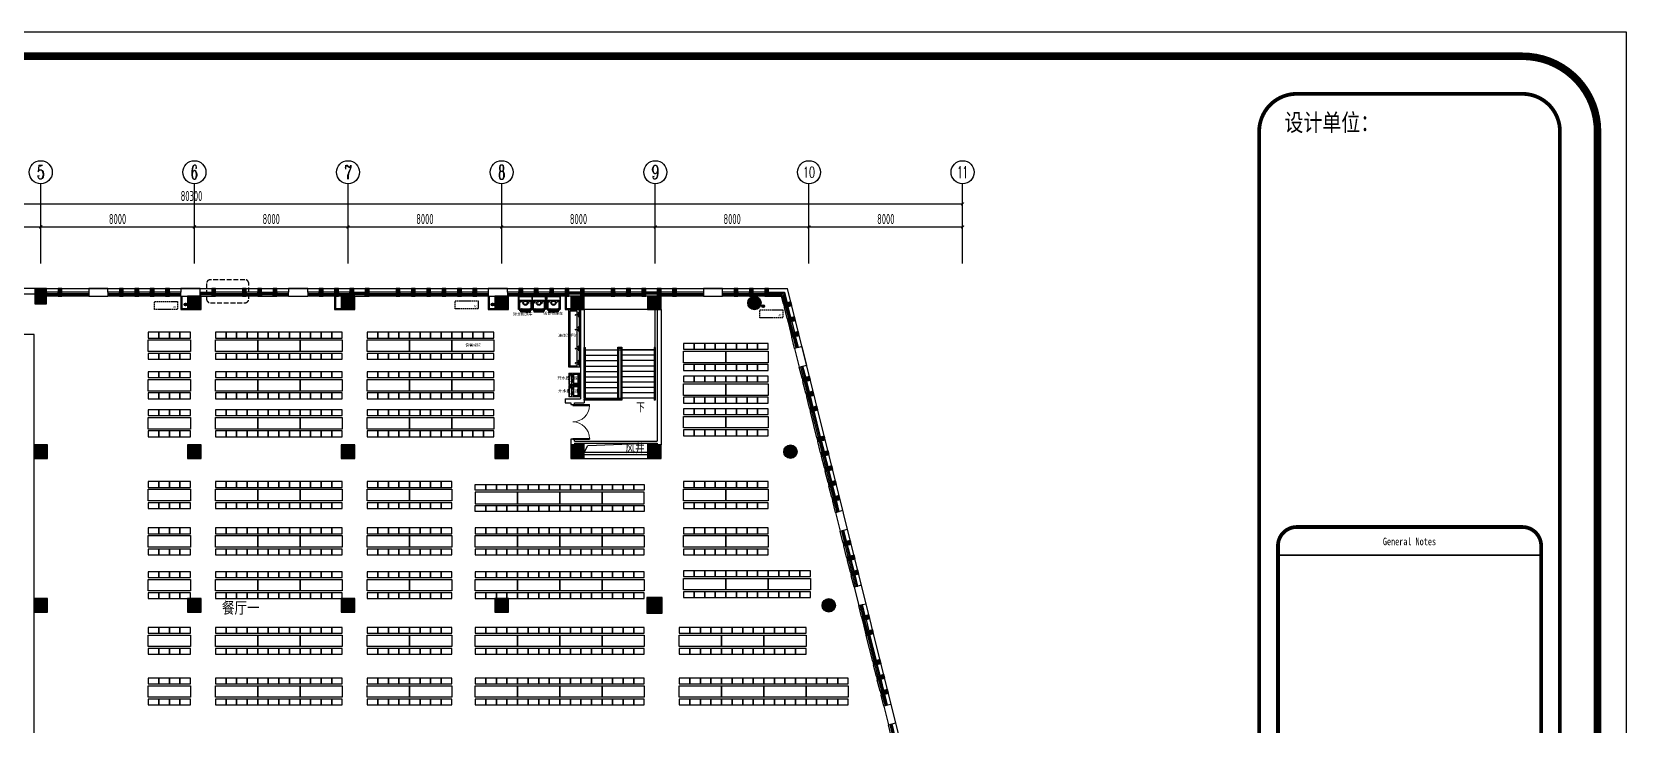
# Model space of a CAD drawing. Extents: x 1159254 to 1730927, y -477824 to -383968.
# Drawn here: x 1647919 to 1730927, y -420061 to -383968 of the extents above; entities that cross this region are included whole.
import ezdxf
from ezdxf.enums import TextEntityAlignment as Align

# ---------------------------------------------------------------- set-up
doc = ezdxf.new("R2010")
doc.units = 0
doc.header["$LTSCALE"] = 1000
doc.linetypes.add('DASH', pattern=[0.35, 0.25, -0.1])
for name, color, linetype in [('0-空调出屋面', 41, 'Continuous'), ('AXIS', 3, 'Continuous'), ('AXIS_TEXT', 7, 'Continuous'), ('COLUMN', 2, 'Continuous'), ('DIM_SYMB', 3, 'Continuous'), ('PUB_HATCH', 8, 'Continuous'), ('PUB_TEXT', 7, 'Continuous'), ('STAIR', 4, 'Continuous'), ('WALL', 6, 'Continuous'), ('WINDOW', 4, 'Continuous'), ('WS_厨房设备', 1, 'Continuous'), ('产品文字', 7, 'Continuous'), ('厨房布置', 4, 'Continuous'), ('外框', 7, 'Continuous'), ('空调', 205, 'Continuous')]:
    doc.layers.add(name, color=color, linetype=linetype)
doc.styles.add('_TCH_AXIS', font='COMPLEX', dxfattribs={"width": 0.8, "bigfont": 'TSSDCHN'})
doc.styles.add('_TCH_DIM', font='TSSDENG', dxfattribs={"width": 0.8, "bigfont": 'TSSDCHN'})
doc.styles.add('_TCH_DIM_T3', font='TSSDENG', dxfattribs={"width": 0.64, "bigfont": 'TSSDCHN'})
doc.styles.add('COMPLEX', font='COMPLEX')
doc.styles.add('HZ-1', font='MingLiU.ttf', dxfattribs={"width": 0.8})
doc.styles.get("Standard").update_dxf_attribs({"font": '', "width": 0.8})
doc.styles.add('WMF-宋体1', font='')
doc.styles.add('宋体平面', font='', dxfattribs={"width": 0.8})
doc.styles.get('Standard').set_extended_font_data('SimSun')
doc.styles.get('WMF-宋体1').set_extended_font_data('SimSun')
doc.styles.get('宋体平面').set_extended_font_data('SimSun')
doc.dimstyles.new('_TCH_ARCH&&150', dxfattribs={"dimtxt": 525, "dimasz": 150, "dimexe": 375, "dimexo": 450, "dimgap": 150, "dimtad": 1, "dimdec": 0, "dimzin": 0, "dimdsep": 46, "dimtxsty": '_TCH_DIM_T3', "dimblk": 'ARCHTICK', "dimcen": 0.09, "dimclrt": 7, "dimazin": 2, "dimtfac": 1, "dimtdec": 0, "dimtix": 1, "dimtmove": 2, "dimatfit": 3, "dimfxl": 0, "dimtolj": 1, "dimtzin": 0, "dimarcsym": 0})

# ---------------------------------------------------------------- blocks, each defined once
blk = doc.blocks.new('A$C03080C26')
at = {"layer": '厨房布置'}
for points in [[(-1650, 1100), (-1650, 1400), (-2200, 1400), (-2200, 1100)], [(-2200, 1000), (0, 1000), (0, 400), (-2200, 400)], [(-1100, 1100), (-1100, 1400), (-1650, 1400), (-1650, 1100)], [(-1650, 1100), (-1650, 1400), (-1650, 1400), (-1650, 1100)], [(-550, 1100), (-550, 1400), (-1100, 1400), (-1100, 1100)], [(0, 1100), (0, 1400), (-550, 1400), (-550, 1100)], [(-1650, 0), (-1650, 300), (-2200, 300), (-2200, 0)], [(-1100, 0), (-1100, 300), (-1650, 300), (-1650, 0)], [(-1650, 0), (-1650, 300), (-1650, 300), (-1650, 0)], [(-550, 0), (-550, 300), (-1100, 300), (-1100, 0)], [(0, 0), (0, 300), (-550, 300), (-550, 0)]]:
    blk.add_lwpolyline(points, close=True, dxfattribs=at)
blk = doc.blocks.new('vhjkghkghkl')
at = {"layer": '空调', "linetype": 'DASH', "ltscale": 0.3}
blk.add_lwpolyline([(134071, 540199), (134071, 539779), (132871, 539779), (132871, 540199), (134071, 540199)], close=True, dxfattribs=at)
at = {"layer": '空调', "linetype": 'DASH', "ltscale": 0.3, "style": 'HZ-1'}
blk.add_text('AC', height=100, dxfattribs=at).set_placement((133846, 539867))
blk = doc.blocks.new('水龙头')
at = {"color": 252}
for p, q in [((-136, -15), (-90, -14)), ((-136, -18), (-90, -19)), ((-52, -2), (-4, -2)), ((-52, -31), (-6, -31)), ((4, -2), (51, -2)), ((12, -31), (51, -31)), ((23, -194), (26, -209)), ((49, -204), (46, -189)), ((136, -15), (90, -14)), ((136, -18), (90, -19))]:
    blk.add_line(p, q, dxfattribs=at)
for points in [[(13, -7), (0, 0), (-14, -8), (-14, -25), (-7, -29)], [(11, -26), (13, -25), (13, -7)]]:
    blk.add_lwpolyline(points, dxfattribs=at)
blk.add_lwpolyline([(26, -194), (-9, -18, -1.00756), (9, -15), (43, -190)], format="xyb", dxfattribs=at)
for centre in [(-78, -16), (77, -16)]:
    blk.add_circle(centre, 10.9, dxfattribs=at)
for centre, radius, start, end in [((-78, -16), 27.5, 36.21161, 175.34491), ((77, -16), 27.5, 4.69308, 143.78839), ((-136, -16), 1, 91.33866, 171.56398), ((-132, -16), 4.53, 171.56398, 188.43602), ((-136, -17), 1, 188.43602, 268.66134), ((-78, -16), 27.5, 184.65509, 323.78839), ((-78, -16), 16, 189.00033, 170.99967), ((-77, -16), 12.9, 168.35622, 191.64378), ((-52, 3), 5, 216.21161, 270), ((-52, -36), 5, 90, 143.78839), ((51, 3), 5, 270, 323.78839), ((51, -36), 5, 36.21161, 90), ((77, -16), 27.5, 216.21161, 355.30692), ((77, -16), 16, 9.06636, 350.93364), ((77, -16), 12.9, 348.35622, 11.64378), ((136, -16), 1, 8.43602, 88.66134), ((136, -17), 1, 271.33866, 351.56398), ((132, -16), 4.53, 351.56398, 8.43602)]:
    blk.add_arc(centre, radius, start, end, dxfattribs=at)
for centre, start_param, end_param in [((34, -192), 5.611234, 10.096729), ((34, -190), 6.955136, 8.752827), ((37, -206), 0, 3.141593)]:
    blk.add_ellipse(centre, major_axis=(-11.3, -2.2), ratio=0.233596, start_param=start_param, end_param=end_param, dxfattribs=at)
blk = doc.blocks.new('*U96')
blk.add_line((0, 40), (3000, 40))
blk.add_lwpolyline([(0, 600), (3000, 600), (3000, 0), (0, 0)], close=True)
at = {"color": 252}
blk.add_lwpolyline([(60, 540), (2940, 540), (2940, 180), (60, 180)], close=True, dxfattribs=at)
at = {"color": 1, "rotation": 180}
for p in [(246, 70), (996, 70), (1996, 70), (2746, 70)]:
    blk.add_blockref('水龙头', p, dxfattribs=at)
blk = doc.blocks.new('Custom_59')
at = {"lineweight": 13}
for p, q in [((0, 601), (0, 0)), ((600, 601), (0, 601)), ((600, 0), (0, 0))]:
    blk.add_line(p, q, dxfattribs=at)
at = {"color": 252, "lineweight": 13}
blk.add_line((600, 36), (0, 36), dxfattribs=at)
for p, q in [((62, 385), (23, 346)), ((23, 101), (23, 346)), ((62, 62), (23, 101)), ((537, 385), (62, 385)), ((537, 62), (62, 62)), ((537, 385), (576, 346)), ((537, 62), (576, 101)), ((576, 346), (576, 101))]:
    blk.add_line(p, q)
at = {"color": 252}
for p, q in [((23, 346), (70, 326)), ((23, 101), (70, 121)), ((62, 385), (81, 338)), ((62, 62), (81, 109)), ((81, 338), (70, 326)), ((70, 121), (70, 326)), ((81, 109), (70, 121)), ((518, 338), (81, 338)), ((518, 109), (81, 109)), ((149, 437), (83, 432)), ((84, 453), (149, 447)), ((119, 385), (119, 400)), ((119, 400), (203, 400)), ((119, 385), (203, 385)), ((149, 450), (149, 481)), ((149, 400), (149, 437)), ((173, 447), (173, 481)), ((173, 400), (173, 437)), ((203, 400), (203, 385)), ((426, 437), (360, 432)), ((361, 453), (426, 447)), ((396, 385), (396, 400)), ((396, 400), (479, 400)), ((396, 385), (479, 385)), ((426, 450), (426, 481)), ((426, 400), (426, 437)), ((450, 447), (450, 481)), ((450, 400), (450, 437)), ((479, 400), (479, 385)), ((537, 385), (518, 338)), ((518, 338), (529, 326)), ((518, 109), (529, 121)), ((537, 62), (518, 109)), ((576, 346), (529, 326)), ((529, 326), (529, 121)), ((576, 101), (529, 121))]:
    blk.add_line(p, q, dxfattribs=at)
at = {"color": 8, "lineweight": 9}
for p, q in [((35, 464), (35, 561)), ((35, 561), (576, 561)), ((149, 464), (35, 464)), ((426, 464), (173, 464)), ((576, 464), (450, 464)), ((576, 561), (576, 464))]:
    blk.add_line(p, q, dxfattribs=at)
at = {"linetype": 'ByBlock', "lineweight": 13, "ltscale": 100}
blk.add_line((600, 0), (600, 601), dxfattribs=at)
at = {"color": 8, "lineweight": 9}
blk.add_circle((91, 514), 24.2, dxfattribs=at)
at = {"color": 252, "extrusion": (0, 0, -1)}
for centre, major_axis, ratio, start_param, end_param in [((84, 443), (-7.58, -7.58), 1, -0.76365, 2.377942), ((161, 442), (13.3, -13.3), 1, 2.679403, 3.219406), ((161, 442), (13.3, -13.3), 1, 1.492983, 2.058838), ((161, 442), (-9.32, -9.32), 1, 3.926991, 10.210176), ((161, 481), (-9.25, -9.25), 0.881702, 0.848183, 3.989776), ((161, 442), (13.3, -13.3), 1, 4.634575, 6.360999), ((361, 443), (-7.58, -7.58), 1, -0.76365, 2.377942), ((438, 442), (13.3, -13.3), 1, 2.679403, 3.219406), ((438, 442), (13.3, -13.3), 1, 1.492983, 2.058838), ((438, 442), (-9.32, -9.32), 1, 3.926991, 10.210176), ((438, 481), (-9.25, -9.25), 0.881702, 0.848183, 3.989776), ((438, 442), (13.3, -13.3), 1, 4.634575, 6.360999)]:
    blk.add_ellipse(centre, major_axis=major_axis, ratio=ratio, start_param=start_param, end_param=end_param, dxfattribs=at)
blk = doc.blocks.new('Custom_79')
at = {"color": 252}
for p, q in [((0, 700), (20, 680)), ((20, 20), (0, 0)), ((90, 806), (602, 806)), ((101, 806), (101, 771)), ((590, 806), (590, 771)), ((680, 680), (700, 700)), ((680, 20), (700, 0))]:
    blk.add_line(p, q, dxfattribs=at)
blk.add_lwpolyline([(0, 700), (700, 700), (700, 0), (0, 0)], close=True)
for points in [[(20, 680), (680, 680), (680, 20), (20, 20)], [(70, 771), (630, 771), (630, 213), (70, 213)], [(90, 771), (602, 771), (602, 822), (90, 822)], [(96, 661), (157, 721), (176, 702), (116, 642)], [(96, 262), (157, 322), (176, 303), (116, 242)], [(520, 661), (580, 721), (599, 702), (539, 642)], [(520, 262), (580, 322), (599, 303), (539, 242)]]:
    blk.add_lwpolyline(points, close=True, dxfattribs=at)
blk.add_circle((350, 350), 132)
blk.add_circle((350, 350), 92.5, dxfattribs=at)
blk = doc.blocks.new('_ArchTick')
at = {"color": 0, "linetype": 'ByBlock', "const_width": 0.4}
blk.add_lwpolyline([(-0.5, -0.5), (0.5, 0.5)], dxfattribs=at)
blk = doc.blocks.new('*D152')
at = {"layer": 'AXIS', "color": 0, "lineweight": -2, "transparency": 16777216}
for p, q in [((1640380, -395578), (1640380, -393748)), ((1640380, -394123), (1648380, -394123)), ((1648380, -395578), (1648380, -393748))]:
    blk.add_line(p, q, dxfattribs=at)
at = {"layer": 'Defpoints', "color": 0, "transparency": 16777216}
for p in [(1648380, -394123), (1640380, -396028), (1648380, -396028)]:
    blk.add_point(p, dxfattribs=at)
at = {"layer": 'AXIS', "color": 0, "lineweight": -2, "transparency": 16777216, "xscale": 150, "yscale": 150, "zscale": 150, "rotation": 180}
blk.add_blockref('_ArchTick', (1640380, -394123), dxfattribs=at)
at = {"layer": 'AXIS', "color": 0, "lineweight": -2, "transparency": 16777216, "xscale": 150, "yscale": 150, "zscale": 150}
blk.add_blockref('_ArchTick', (1648380, -394123), dxfattribs=at)
at = {"layer": 'AXIS', "color": 7, "transparency": 16777216, "insert": (1644380, -393711), "char_height": 525, "attachment_point": 5, "style": '_TCH_DIM_T3'}
blk.add_mtext('\\A1;8000', dxfattribs=at)
blk = doc.blocks.new('*D153')
at = {"layer": 'AXIS', "color": 0, "lineweight": -2, "transparency": 16777216}
for p, q in [((1648380, -395578), (1648380, -393748)), ((1648380, -394123), (1656380, -394123)), ((1656380, -395578), (1656380, -393748))]:
    blk.add_line(p, q, dxfattribs=at)
at = {"layer": 'Defpoints', "color": 0, "transparency": 16777216}
for p in [(1656380, -394123), (1648380, -396028), (1656380, -396028)]:
    blk.add_point(p, dxfattribs=at)
at = {"layer": 'AXIS', "color": 0, "lineweight": -2, "transparency": 16777216, "xscale": 150, "yscale": 150, "zscale": 150, "rotation": 180}
blk.add_blockref('_ArchTick', (1648380, -394123), dxfattribs=at)
at = {"layer": 'AXIS', "color": 0, "lineweight": -2, "transparency": 16777216, "xscale": 150, "yscale": 150, "zscale": 150}
blk.add_blockref('_ArchTick', (1656380, -394123), dxfattribs=at)
at = {"layer": 'AXIS', "color": 7, "transparency": 16777216, "insert": (1652380, -393711), "char_height": 525, "attachment_point": 5, "style": '_TCH_DIM_T3'}
blk.add_mtext('\\A1;8000', dxfattribs=at)
blk = doc.blocks.new('*D154')
at = {"layer": 'AXIS', "color": 0, "lineweight": -2, "transparency": 16777216}
for p, q in [((1656380, -395578), (1656380, -393748)), ((1656380, -394123), (1664380, -394123)), ((1664380, -395578), (1664380, -393748))]:
    blk.add_line(p, q, dxfattribs=at)
at = {"layer": 'Defpoints', "color": 0, "transparency": 16777216}
for p in [(1664380, -394123), (1656380, -396028), (1664380, -396028)]:
    blk.add_point(p, dxfattribs=at)
at = {"layer": 'AXIS', "color": 0, "lineweight": -2, "transparency": 16777216, "xscale": 150, "yscale": 150, "zscale": 150, "rotation": 180}
blk.add_blockref('_ArchTick', (1656380, -394123), dxfattribs=at)
at = {"layer": 'AXIS', "color": 0, "lineweight": -2, "transparency": 16777216, "xscale": 150, "yscale": 150, "zscale": 150}
blk.add_blockref('_ArchTick', (1664380, -394123), dxfattribs=at)
at = {"layer": 'AXIS', "color": 7, "transparency": 16777216, "insert": (1660380, -393711), "char_height": 525, "attachment_point": 5, "style": '_TCH_DIM_T3'}
blk.add_mtext('\\A1;8000', dxfattribs=at)
blk = doc.blocks.new('*D155')
at = {"layer": 'AXIS', "color": 0, "lineweight": -2, "transparency": 16777216}
for p, q in [((1664380, -395578), (1664380, -393748)), ((1664380, -394123), (1672380, -394123)), ((1672380, -395578), (1672380, -393748))]:
    blk.add_line(p, q, dxfattribs=at)
at = {"layer": 'Defpoints', "color": 0, "transparency": 16777216}
for p in [(1672380, -394123), (1664380, -396028), (1672380, -396028)]:
    blk.add_point(p, dxfattribs=at)
at = {"layer": 'AXIS', "color": 0, "lineweight": -2, "transparency": 16777216, "xscale": 150, "yscale": 150, "zscale": 150, "rotation": 180}
blk.add_blockref('_ArchTick', (1664380, -394123), dxfattribs=at)
at = {"layer": 'AXIS', "color": 0, "lineweight": -2, "transparency": 16777216, "xscale": 150, "yscale": 150, "zscale": 150}
blk.add_blockref('_ArchTick', (1672380, -394123), dxfattribs=at)
at = {"layer": 'AXIS', "color": 7, "transparency": 16777216, "insert": (1668380, -393711), "char_height": 525, "attachment_point": 5, "style": '_TCH_DIM_T3'}
blk.add_mtext('\\A1;8000', dxfattribs=at)
blk = doc.blocks.new('*D156')
at = {"layer": 'AXIS', "color": 0, "lineweight": -2, "transparency": 16777216}
for p, q in [((1672380, -395578), (1672380, -393748)), ((1672380, -394123), (1680380, -394123)), ((1680380, -395578), (1680380, -393748))]:
    blk.add_line(p, q, dxfattribs=at)
at = {"layer": 'Defpoints', "color": 0, "transparency": 16777216}
for p in [(1680380, -394123), (1672380, -396028), (1680380, -396028)]:
    blk.add_point(p, dxfattribs=at)
at = {"layer": 'AXIS', "color": 0, "lineweight": -2, "transparency": 16777216, "xscale": 150, "yscale": 150, "zscale": 150, "rotation": 180}
blk.add_blockref('_ArchTick', (1672380, -394123), dxfattribs=at)
at = {"layer": 'AXIS', "color": 0, "lineweight": -2, "transparency": 16777216, "xscale": 150, "yscale": 150, "zscale": 150}
blk.add_blockref('_ArchTick', (1680380, -394123), dxfattribs=at)
at = {"layer": 'AXIS', "color": 7, "transparency": 16777216, "insert": (1676380, -393711), "char_height": 525, "attachment_point": 5, "style": '_TCH_DIM_T3'}
blk.add_mtext('\\A1;8000', dxfattribs=at)
blk = doc.blocks.new('*D157')
at = {"layer": 'AXIS', "color": 0, "lineweight": -2, "transparency": 16777216}
for p, q in [((1680380, -395578), (1680380, -393748)), ((1680380, -394123), (1688380, -394123)), ((1688380, -395578), (1688380, -393748))]:
    blk.add_line(p, q, dxfattribs=at)
at = {"layer": 'Defpoints', "color": 0, "transparency": 16777216}
for p in [(1688380, -394123), (1680380, -396028), (1688380, -396028)]:
    blk.add_point(p, dxfattribs=at)
at = {"layer": 'AXIS', "color": 0, "lineweight": -2, "transparency": 16777216, "xscale": 150, "yscale": 150, "zscale": 150, "rotation": 180}
blk.add_blockref('_ArchTick', (1680380, -394123), dxfattribs=at)
at = {"layer": 'AXIS', "color": 0, "lineweight": -2, "transparency": 16777216, "xscale": 150, "yscale": 150, "zscale": 150}
blk.add_blockref('_ArchTick', (1688380, -394123), dxfattribs=at)
at = {"layer": 'AXIS', "color": 7, "transparency": 16777216, "insert": (1684380, -393711), "char_height": 525, "attachment_point": 5, "style": '_TCH_DIM_T3'}
blk.add_mtext('\\A1;8000', dxfattribs=at)
blk = doc.blocks.new('*D158')
at = {"layer": 'AXIS', "color": 0, "lineweight": -2, "transparency": 16777216}
for p, q in [((1688380, -395578), (1688380, -393748)), ((1688380, -394123), (1696380, -394123)), ((1696380, -395578), (1696380, -393748))]:
    blk.add_line(p, q, dxfattribs=at)
at = {"layer": 'Defpoints', "color": 0, "transparency": 16777216}
for p in [(1696380, -394123), (1688380, -396028), (1696380, -396028)]:
    blk.add_point(p, dxfattribs=at)
at = {"layer": 'AXIS', "color": 0, "lineweight": -2, "transparency": 16777216, "xscale": 150, "yscale": 150, "zscale": 150, "rotation": 180}
blk.add_blockref('_ArchTick', (1688380, -394123), dxfattribs=at)
at = {"layer": 'AXIS', "color": 0, "lineweight": -2, "transparency": 16777216, "xscale": 150, "yscale": 150, "zscale": 150}
blk.add_blockref('_ArchTick', (1696380, -394123), dxfattribs=at)
at = {"layer": 'AXIS', "color": 7, "transparency": 16777216, "insert": (1692380, -393711), "char_height": 525, "attachment_point": 5, "style": '_TCH_DIM_T3'}
blk.add_mtext('\\A1;8000', dxfattribs=at)
blk = doc.blocks.new('*D159')
at = {"layer": 'AXIS', "color": 0, "lineweight": -2, "transparency": 16777216}
for p, q in [((1616080, -395578), (1616080, -392548)), ((1696380, -395578), (1696380, -392548)), ((1616080, -392923), (1696380, -392923))]:
    blk.add_line(p, q, dxfattribs=at)
at = {"layer": 'Defpoints', "color": 0, "transparency": 16777216}
for p in [(1696380, -392923), (1616080, -396028), (1696380, -396028)]:
    blk.add_point(p, dxfattribs=at)
at = {"layer": 'AXIS', "color": 0, "lineweight": -2, "transparency": 16777216, "xscale": 150, "yscale": 150, "zscale": 150, "rotation": 180}
blk.add_blockref('_ArchTick', (1616080, -392923), dxfattribs=at)
at = {"layer": 'AXIS', "color": 0, "lineweight": -2, "transparency": 16777216, "xscale": 150, "yscale": 150, "zscale": 150}
blk.add_blockref('_ArchTick', (1696380, -392923), dxfattribs=at)
at = {"layer": 'AXIS', "color": 7, "transparency": 16777216, "insert": (1656230, -392511), "char_height": 525, "attachment_point": 5, "style": '_TCH_DIM_T3'}
blk.add_mtext('\\A1;80300', dxfattribs=at)
blk = doc.blocks.new('_FZH')
blk.add_lwpolyline([(-0.5, -0.5), (0.5, -0.5), (0.5, 0.5), (-0.5, 0.5)], close=True)
at = {"layer": 'PUB_HATCH'}
blk.add_solid([(-0.5, -0.5), (0.5, -0.5), (-0.5, 0.5), (0.5, 0.5)], dxfattribs=at)
blk = doc.blocks.new('$WINLIB2D$00000001')
at = {"color": 0}
for points in [[(-0.5, 0.5), (-0.5, -0.5)], [(-0.5, 0.5), (0.5, 0.5)], [(0.5, 0.167), (-0.5, 0.167)], [(0.5, -0.5), (0.5, 0.5)], [(0.5, -0.167), (-0.5, -0.167)], [(-0.5, -0.5), (0.5, -0.5)]]:
    blk.add_lwpolyline(points, dxfattribs=at)
blk = doc.blocks.new('_AXISO')
blk.add_circle((0, 0), 0.5)
at = {"layer": 'AXIS_TEXT', "style": 'COMPLEX', "width": 1.041667}
blk.add_attdef('A', text='', height=0.56, dxfattribs=at).set_placement((-0.25, -0.28), (0.25, -0.28), align=Align.FIT)
blk = doc.blocks.new('_YZH')
blk.add_circle((0, 0), 0.5)
at = {"layer": 'PUB_HATCH', "const_width": 0.5}
blk.add_lwpolyline([(-0.25, 0, 1), (0.25, 0, 1)], format="xyb", close=True, dxfattribs=at)
blk = doc.blocks.new('$DorLib2D$00000002')
for p, q in [((-0.5, 0), (-0.5, 0.4875)), ((-0.475, 0.4875), (-0.5, 0.4875)), ((-0.475, 0), (-0.475, 0.4875)), ((0.475, 0), (0.475, 0.4875)), ((0.475, 0.4875), (0.5, 0.4875)), ((0.5, 0), (0.5, 0.4875)), ((-0.5, 0), (-0.475, 0)), ((0.5, 0), (0.475, 0))]:
    blk.add_line(p, q)
at = {"lineweight": 13}
for centre, start, end in [((-0.4875, 0), 0, 88.53072), ((0.4875, 0), 91.46928, 180)]:
    blk.add_arc(centre, 0.4875, start, end, dxfattribs=at)

msp = doc.modelspace()

# ---------------------------------------------------------------- hatches: boundary and pattern name
at = {"layer": '0-空调出屋面'}
h = msp.add_hatch(dxfattribs=at)
h.set_pattern_fill('ANSI31', color=256, scale=10, style=0)
h.set_pattern_definition([(315, (1655858.307, -398095.01), (-11.2253, -11.2253), [])])
h.paths.add_polyline_path([(1655858.3, -398160, -1), (1655988.3, -398160, -1)])
h = msp.add_hatch(dxfattribs=at)
h.set_pattern_fill('ANSI31', color=256, scale=10, style=0)
h.set_pattern_definition([(315, (1671843.804, -398095.01), (-11.2253, -11.2253), [])])
h.paths.add_polyline_path([(1671843.8, -398160, -1), (1671973.8, -398160, -1)])
h = msp.add_hatch(dxfattribs=at)
h.set_pattern_fill('ANSI31', color=256, scale=10, style=0)
h.set_pattern_definition([(315, (1685932.95, -398185.617), (-11.2253, -11.2253), [])])
h.paths.add_polyline_path([(1685932.9, -398250.6, -1), (1686062.9, -398250.6, -1)])

# ---------------------------------------------------------------- linework, layer by layer
at = {"color": 6, "linetype": 'DASH'}
msp.add_lwpolyline([(1657213.1, -398071.8), (1659013.1, -398071.8, 0.4142136), (1659213.1, -397871.8), (1659213.1, -397071.8, 0.4142136), (1659013.1, -396871.8), (1657213.1, -396871.8, 0.4142136), (1657013.1, -397071.8), (1657013.1, -397871.8, 0.4142136)], format="xyb", close=True, dxfattribs=at)
msp.add_lwpolyline([(1679979.8, -405874.8), (1676679.8, -405874.8), (1676679.8, -405374.8), (1679979.8, -405374.8)], close=True)
msp.add_lwpolyline([(1676679.8, -405874.8), (1676874.4, -405508.5), (1679979.8, -405374.8)])
at = {"layer": '0-空调出屋面'}
for centre, radius in [((1655923.3, -398160), 75), ((1655923.3, -398160), 65), ((1671908.8, -398160), 75), ((1671908.8, -398160), 65), ((1685997.9, -398250.6), 75), ((1685997.9, -398250.6), 65)]:
    msp.add_circle(centre, radius, dxfattribs=at)
at = {"layer": 'AXIS'}
for p, q in [((1648379.8, -396027.9), (1648379.8, -391873.1)), ((1656379.8, -396027.9), (1656379.8, -391873.1)), ((1664379.8, -396027.9), (1664379.8, -391873.1)), ((1672379.8, -396027.9), (1672379.8, -391873.1)), ((1680379.8, -396027.9), (1680379.8, -391873.1)), ((1688379.8, -396027.9), (1688379.8, -391873.1)), ((1696379.8, -396027.9), (1696379.8, -391873.1))]:
    msp.add_line(p, q, dxfattribs=at)
at = {"layer": 'COLUMN'}
for p, q in [((1651879.8, -397324.8), (1650879.8, -397324.8)), ((1650879.8, -397324.8), (1650879.8, -397524.8)), ((1651879.8, -397524.8), (1651879.8, -397324.8)), ((1656679.8, -397324.8), (1655679.8, -397324.8)), ((1655679.8, -397324.8), (1655679.8, -397524.8)), ((1656679.8, -397524.8), (1656679.8, -397324.8)), ((1662279.8, -397324.8), (1661279.8, -397324.8)), ((1661279.8, -397324.8), (1661279.8, -397524.8)), ((1662279.8, -397524.8), (1662279.8, -397324.8)), ((1672679.8, -397324.8), (1671679.8, -397324.8)), ((1671679.8, -397324.8), (1671679.8, -397524.8)), ((1672679.8, -397524.8), (1672679.8, -397324.8)), ((1683879.8, -397324.8), (1682879.8, -397324.8)), ((1682879.8, -397324.8), (1682879.8, -397524.8)), ((1683879.8, -397724.8), (1683879.8, -397324.8)), ((1650879.8, -397724.8), (1651879.8, -397724.8)), ((1655679.8, -397724.8), (1656679.8, -397724.8)), ((1661279.8, -397724.8), (1662279.8, -397724.8)), ((1671679.8, -397724.8), (1672679.8, -397724.8)), ((1682879.8, -397724.8), (1683879.8, -397724.8)), ((1687632.2, -400447.6), (1687874.2, -401417.9)), ((1688020.4, -400350.9), (1687826.3, -400399.2)), ((1688262.3, -401321.2), (1688020.4, -400350.9)), ((1687874.2, -401417.9), (1688262.3, -401321.2)), ((1689761.2, -408986.2), (1690003.1, -409956.5)), ((1690149.3, -408889.5), (1689955.2, -408937.8)), ((1690391.2, -409859.8), (1690149.3, -408889.5)), ((1690197.1, -409908.1), (1690391.2, -409859.8)), ((1690730.3, -412873.2), (1690970.8, -413837.7)), ((1691118.4, -412776.4), (1690924.3, -412824.8)), ((1691358.9, -413740.9), (1691118.4, -412776.4)), ((1691164.8, -413789.3), (1691358.9, -413740.9)), ((1692277.1, -419077.3), (1692519.1, -420047.6)), ((1692665.3, -418980.5), (1692471.2, -419028.9)), ((1692907.2, -419950.8), (1692665.3, -418980.5)), ((1692713.1, -419999.2), (1692907.2, -419950.8))]:
    msp.add_line(p, q, dxfattribs=at)
for points in [[(1655679.8, -397724.8), (1655679.8, -398424.8), (1656029.8, -398424.8)], [(1655729.8, -397724.8), (1655729.8, -398374.8), (1656029.8, -398374.8)], [(1663679.8, -397724.8), (1663679.8, -398424.8), (1664029.8, -398424.8)], [(1663729.8, -397724.8), (1663729.8, -398374.8), (1664029.8, -398374.8)], [(1671679.8, -397724.8), (1671679.8, -398424.8), (1672029.8, -398424.8)], [(1671729.8, -397724.8), (1671729.8, -398374.8), (1672029.8, -398374.8)], [(1675679.8, -397724.8), (1675679.8, -398424.8), (1675979.8, -398424.8)], [(1675729.8, -397724.8), (1675729.8, -398374.8), (1675979.8, -398374.8)]]:
    msp.add_lwpolyline(points, dxfattribs=at)
at = {"layer": 'DIM_SYMB'}
msp.add_lwpolyline([(1679479.8, -403184.8, 0, 0, 0), (1679479.8, -399474.8, 0, 0, 0), (1677579.8, -399474.8, 0, 0, 0), (1677579.8, -402514.8, 104, 0, 0), (1677579.8, -402904.8, 0, 0, 0)], format="xyseb", dxfattribs=at)
at = {"layer": 'STAIR'}
for p, q in [((1648679.8, -397324.8), (1687265.9, -397324.8)), ((1693100.7, -420727.1), (1687265.9, -397324.8)), ((1680379.8, -398424.8), (1676679.8, -398424.8)), ((1676679.8, -398424.8), (1676679.8, -400404.8)), ((1680379.8, -400404.8), (1680379.8, -398424.8)), ((1676679.8, -403044.8), (1676679.8, -400404.8)), ((1676679.8, -400404.8), (1676739.8, -400404.8)), ((1676679.8, -400404.8), (1676679.8, -400524.8)), ((1676679.8, -403044.8), (1676679.8, -400524.8)), ((1676739.8, -403044.8), (1676739.8, -400404.8)), ((1676739.8, -400524.8), (1678419.8, -400524.8)), ((1676739.8, -400524.8), (1678419.8, -400524.8)), ((1676739.8, -400804.8), (1678419.8, -400804.8)), ((1678419.8, -403044.8), (1678419.8, -400374.8)), ((1678419.8, -400374.8), (1678639.8, -400374.8)), ((1678479.8, -403044.8), (1678479.8, -400434.8)), ((1678479.8, -400434.8), (1678579.8, -400434.8)), ((1678479.8, -403044.8), (1678479.8, -400524.8)), ((1678479.8, -400524.8), (1678579.8, -400524.8)), ((1678579.8, -400434.8), (1678579.8, -403084.8)), ((1678579.8, -400524.8), (1678579.8, -403044.8)), ((1678639.8, -400374.8), (1678639.8, -403144.8)), ((1680319.8, -400524.8), (1678639.8, -400524.8)), ((1678639.8, -400524.8), (1680319.8, -400524.8)), ((1680319.8, -400804.8), (1678639.8, -400804.8)), ((1680319.8, -400404.8), (1680319.8, -403144.8)), ((1680379.8, -400404.8), (1680319.8, -400404.8)), ((1680379.8, -400404.8), (1680379.8, -403144.8)), ((1680379.8, -400524.8), (1680379.8, -400404.8)), ((1680379.8, -400524.8), (1680379.8, -403044.8)), ((1676739.8, -401084.8), (1678419.8, -401084.8)), ((1676739.8, -401364.8), (1678419.8, -401364.8)), ((1676739.8, -401644.8), (1678419.8, -401644.8)), ((1680319.8, -401084.8), (1678639.8, -401084.8)), ((1680319.8, -401364.8), (1678639.8, -401364.8)), ((1680319.8, -401644.8), (1678639.8, -401644.8)), ((1676739.8, -401924.8), (1678419.8, -401924.8)), ((1676739.8, -402204.8), (1678419.8, -402204.8)), ((1676739.8, -402484.8), (1678419.8, -402484.8)), ((1680319.8, -401924.8), (1678639.8, -401924.8)), ((1680319.8, -402204.8), (1678639.8, -402204.8)), ((1680319.8, -402484.8), (1678639.8, -402484.8)), ((1676679.8, -403044.8), (1676739.8, -403044.8)), ((1676679.8, -403044.8), (1676739.8, -403044.8)), ((1678579.8, -403084.8), (1676679.8, -403084.8)), ((1676679.8, -403144.8), (1676679.8, -403084.8)), ((1678639.8, -403144.8), (1676679.8, -403144.8)), ((1676739.8, -402764.8), (1678419.8, -402764.8)), ((1676739.8, -403044.8), (1678419.8, -403044.8)), ((1678419.8, -403044.8), (1678479.8, -403044.8)), ((1678419.8, -403044.8), (1678479.8, -403044.8)), ((1678479.8, -403044.8), (1678579.8, -403044.8)), ((1680319.8, -402764.8), (1678639.8, -402764.8)), ((1680319.8, -403044.8), (1678639.8, -403044.8)), ((1680379.8, -403144.8), (1680319.8, -403144.8))]:
    msp.add_line(p, q, dxfattribs=at)
at = {"layer": 'WALL'}
for p, q in [((1648079.8, -397324.8), (1644729.8, -397324.8)), ((1687245.7, -398070.5), (1687109.6, -397524.8)), ((1648079.8, -397624.8), (1644729.8, -397624.8)), ((1676479.8, -397624.8), (1675879.8, -397624.8)), ((1676479.8, -397724.8), (1675879.8, -397724.8)), ((1676479.8, -398424.8), (1676479.8, -403074.8)), ((1676679.8, -398424.8), (1676679.8, -403274.8)), ((1680479.8, -397624.8), (1679879.8, -397624.8)), ((1680479.8, -397724.8), (1679879.8, -397724.8)), ((1680479.8, -398424.8), (1680479.8, -405274.8)), ((1680679.8, -398424.8), (1680679.8, -405324.8)), ((1687051.6, -398118.9), (1686953.4, -397724.8)), ((1675679.8, -403074.8), (1676079.8, -403074.8)), ((1675679.8, -403074.8), (1675679.8, -403274.8)), ((1675679.8, -403274.8), (1675979.8, -403274.8)), ((1675979.8, -403274.8), (1675979.8, -403374.8)), ((1675979.8, -403374.8), (1676179.8, -403374.8)), ((1676079.8, -403074.8), (1676479.8, -403074.8)), ((1676179.8, -403374.8), (1676179.8, -403274.8)), ((1676179.8, -403274.8), (1676679.8, -403274.8)), ((1676179.8, -405174.8), (1675979.8, -405174.8)), ((1675979.8, -405174.8), (1675979.8, -405324.8)), ((1675979.8, -405324.8), (1675979.8, -405474.8)), ((1676179.8, -405274.8), (1676179.8, -405174.8)), ((1676179.8, -405274.8), (1680479.8, -405274.8)), ((1676179.8, -405374.8), (1676179.8, -405474.8)), ((1676179.8, -405374.8), (1680479.8, -405374.8)), ((1680479.8, -405374.8), (1680479.8, -405474.8)), ((1680679.8, -405324.8), (1680679.8, -405474.8)), ((1676679.8, -405974.8), (1679979.8, -405974.8)), ((1676679.8, -406174.8), (1679979.8, -406174.8)), ((1690922.9, -412819), (1690728.8, -412867.4)), ((1690728.8, -412867.4), (1690730.3, -412873.2)), ((1690924.3, -412824.8), (1690922.9, -412819))]:
    msp.add_line(p, q, dxfattribs=at)
at = {"layer": 'WALL', "color": 3}
for p, q in [((1648029.8, -399724.8), (1645784.7, -399724.8)), ((1648029.8, -426024.2), (1648029.8, -399724.8))]:
    msp.add_line(p, q, dxfattribs=at)
at = {"layer": 'WINDOW'}
for p, q in [((1686279.8, -397724.8), (1686279.8, -397524.8)), ((1687051.6, -398118.9), (1687245.7, -398070.5))]:
    msp.add_line(p, q, dxfattribs=at)
for points in [[(1686279.8, -397524.8), (1687109.6, -397524.8), (1687245.7, -398070.5)], [(1686279.8, -397591.4), (1687057.5, -397591.4), (1687181, -398086.7)], [(1686279.8, -397658.1), (1687005.4, -397658.1), (1687116.3, -398102.8)], [(1686279.8, -397724.8), (1686953.4, -397724.8), (1687051.6, -398118.9)]]:
    msp.add_lwpolyline(points, dxfattribs=at)
at = {"layer": '外框', "lineweight": -2}
for p, q in [((1596989.2, -383967.5), (1730926.6, -383967.5)), ((1730926.6, -383967.5), (1730926.6, -477824.5))]:
    msp.add_line(p, q, dxfattribs=at)
for points, const_width in [([(1602192.9, -476589.1), (1725523.9, -476589.1, 0.4142136), (1729439.2, -472673.8), (1729439.2, -389151, 0.4142136), (1725523.9, -385235.8), (1602192.9, -385235.8, 0.4142136), (1598277.6, -389151), (1598277.6, -472673.8, 0.4142136)], 391.5), ([(1713778.1, -474631.5), (1725523.9, -474631.5, 0.4142136), (1727481.5, -472673.8), (1727481.5, -389151, 0.4142136), (1725523.9, -387193.4), (1713778.1, -387193.4, 0.4142136), (1711820.4, -389151), (1711820.4, -472673.8, 0.4142136)], 195.8), ([(1713778.1, -427499.3), (1725523.9, -427499.3, 0.4142136), (1726502.7, -426520.4), (1726502.7, -410725.5, 0.4142136), (1725523.9, -409746.7), (1713778.1, -409746.7, 0.4142136), (1712799.3, -410725.5), (1712799.3, -426520.4, 0.4142136)], 195.8)]:
    msp.add_lwpolyline(points, format="xyb", close=True, dxfattribs=dict(at, const_width=const_width))
at = {"layer": '外框', "lineweight": -2, "const_width": 97.9}
msp.add_lwpolyline([(1712799.3, -411214.9), (1726502.7, -411214.9)], dxfattribs=at)

# ---------------------------------------------------------------- block references
at = {"layer": 'AXIS'}
ref = msp.add_blockref('_AXISO', (1648379.8, -391273.1), dxfattribs=dict(at, xscale=1200, yscale=1200, zscale=1200))
ref.add_attrib('A', '5', dxfattribs={"layer": 'AXIS_TEXT', "height": 741.2, "style": '_TCH_AXIS'}).set_placement((1648182.1, -391643.7), (1648577.4, -391643.7), align=Align.FIT)
ref = msp.add_blockref('_AXISO', (1656379.8, -391273.1), dxfattribs=dict(at, xscale=1200, yscale=1200, zscale=1200))
ref.add_attrib('A', '6', dxfattribs={"layer": 'AXIS_TEXT', "height": 741.2, "style": '_TCH_AXIS'}).set_placement((1656182.1, -391643.7), (1656577.4, -391643.7), align=Align.FIT)
ref = msp.add_blockref('_AXISO', (1664379.8, -391273.1), dxfattribs=dict(at, xscale=1200, yscale=1200, zscale=1200))
ref.add_attrib('A', '7', dxfattribs={"layer": 'AXIS_TEXT', "height": 741.2, "style": '_TCH_AXIS'}).set_placement((1664182.1, -391643.7), (1664577.4, -391643.7), align=Align.FIT)
ref = msp.add_blockref('_AXISO', (1672379.8, -391273.1), dxfattribs=dict(at, xscale=1200, yscale=1200, zscale=1200))
ref.add_attrib('A', '8', dxfattribs={"layer": 'AXIS_TEXT', "height": 741.2, "style": '_TCH_AXIS'}).set_placement((1672182.1, -391643.7), (1672577.4, -391643.7), align=Align.FIT)
ref = msp.add_blockref('_AXISO', (1680379.8, -391273.1), dxfattribs=dict(at, xscale=1200, yscale=1200, zscale=1200))
ref.add_attrib('A', '9', dxfattribs={"layer": 'AXIS_TEXT', "height": 741.2, "style": '_TCH_AXIS'}).set_placement((1680182.1, -391643.7), (1680577.4, -391643.7), align=Align.FIT)
ref = msp.add_blockref('_AXISO', (1688379.8, -391273.1), dxfattribs=dict(at, xscale=1200, yscale=1200, zscale=1200))
ref.add_attrib('A', '10', dxfattribs={"layer": 'AXIS_TEXT', "height": 563.71, "style": '_TCH_AXIS'}).set_placement((1688068.4, -391555), (1688691.2, -391555), align=Align.FIT)
ref = msp.add_blockref('_AXISO', (1696379.8, -391273.1), dxfattribs=dict(at, xscale=1200, yscale=1200, zscale=1200))
ref.add_attrib('A', '11', dxfattribs={"layer": 'AXIS_TEXT', "height": 619.94, "style": '_TCH_AXIS'}).set_placement((1696096.4, -391583.1), (1696663.2, -391583.1), align=Align.FIT)
at = {"layer": 'COLUMN'}
for name, p, xscale, yscale, zscale in [('_FZH', (1648379.8, -397724.8), 599.9999999995343, 800.076171215158, 800.076171215158), ('_FZH', (1649379.8, -397524.8), 200, 400, 400), ('_FZH', (1652579.8, -397524.8), 200, 400, 400), ('_FZH', (1653379.8, -397524.8), 200, 400, 400), ('_FZH', (1654179.8, -397524.8), 200, 400, 400), ('_FZH', (1654979.8, -397524.8), 200, 400, 400), ('_FZH', (1657379.8, -397524.8), 200, 400, 400), ('_FZH', (1658979.8, -397524.8), 200, 400, 400), ('_FZH', (1659779.8, -397524.8), 200, 400, 400), ('_FZH', (1660579.8, -397524.8), 200, 400, 400), ('_FZH', (1662979.8, -397524.8), 200, 400, 400), ('_FZH', (1663779.8, -397524.8), 200, 400, 400), ('_FZH', (1664579.8, -397524.8), 200, 400, 400), ('_FZH', (1665379.8, -397524.8), 200, 400, 400), ('_FZH', (1666979.8, -397524.8), 200, 400, 400), ('_FZH', (1667779.8, -397524.8), 200, 400, 400), ('_FZH', (1668579.8, -397524.8), 200, 400, 400), ('_FZH', (1669379.8, -397524.8), 200, 400, 400), ('_FZH', (1670179.8, -397524.8), 200, 400, 400), ('_FZH', (1670979.8, -397524.8), 200, 400, 400), ('_FZH', (1673379.8, -397524.8), 200, 400, 400), ('_FZH', (1674179.8, -397524.8), 200, 400, 400), ('_FZH', (1674979.8, -397524.8), 200, 400, 400), ('_FZH', (1675779.8, -397524.8), 200, 400, 400), ('_FZH', (1676579.8, -397524.8), 200, 400, 400), ('_FZH', (1678179.8, -397524.8), 200, 400, 400), ('_FZH', (1678979.8, -397524.8), 200, 400, 400), ('_FZH', (1679779.8, -397524.8), 200, 400, 400), ('_FZH', (1680579.8, -397524.8), 200, 400, 400), ('_FZH', (1681379.8, -397524.8), 200, 400, 400), ('_FZH', (1684579.8, -397524.8), 200, 400, 400), ('_FZH', (1685379.8, -397524.8), 200, 400, 400), ('_FZH', (1686179.8, -397524.8), 200, 400, 400), ('_FZH', (1656379.8, -398074.8), 700, 700, 700), ('_FZH', (1664379.8, -398074.8), 700, 700, 700), ('_FZH', (1672379.8, -398074.8), 700, 700, 700), ('_FZH', (1676329.8, -398074.8), 700, 700, 700), ('_YZH', (1685541.4, -398082.2), 700.0000000000591, 700.0000000000591, 700.0000000000591), ('_FZH', (1648379.8, -405824.8), 700, 700, 700), ('_FZH', (1656379.8, -405824.8), 700, 700, 700), ('_FZH', (1664379.8, -405824.8), 700, 700, 700), ('_YZH', (1687415.8, -405824.8), 700.0000000000591, 700.0000000000591, 700.0000000000591), ('_FZH', (1648379.8, -413824.8), 700, 700, 700), ('_FZH', (1656379.8, -413824.8), 700, 700, 700), ('_FZH', (1664379.8, -413824.8), 700, 700, 700), ('_FZH', (1672379.8, -413824.8), 700, 700, 700), ('_FZH', (1680329.8, -413824.8), 799.980468780268, 800, 800), ('_YZH', (1689410.4, -413824.8), 700.0000000000028, 700.0000000000028, 700.0000000000028)]:
    msp.add_blockref(name, p, dxfattribs=dict(at, xscale=xscale, yscale=yscale, zscale=zscale))
for p, xscale, yscale, zscale, rotation in [((1680329.8, -398074.8), 700, 700, 700, 270), ((1687269.9, -398167.6), 200.0000000000813, 399.9999999998805, 399.9999999998805, 284.0000000000368), ((1687463.4, -398943.8), 200.000000000025, 400.0000000001064, 400.0000000001064, 283.9999999999721), ((1687657, -399720), 200.000000000025, 400.0000000001064, 400.0000000001064, 283.9999999999721), ((1688237.6, -402048.7), 199.9999999997991, 400.0000000000501, 400.0000000000501, 283.9999999999882), ((1688431.1, -402825), 199.9999999997991, 400.0000000000501, 400.0000000000501, 283.9999999999882), ((1688624.6, -403601.2), 200.0000000000813, 399.9999999998805, 399.9999999998805, 284.0000000000368), ((1689011.7, -405153.7), 200.000000000025, 400.0000000001064, 400.0000000001064, 283.9999999999721), ((1672379.8, -405824.8), 700, 700, 700, 270), ((1676329.8, -405824.8), 700, 700, 700, 270), ((1680329.8, -405824.8), 700, 700, 700, 270), ((1689205.3, -405929.9), 200.0000000000813, 399.9999999998805, 399.9999999998805, 284.0000000000368), ((1689398.8, -406706.2), 200.000000000025, 400.0000000001064, 400.0000000001064, 283.9999999999721), ((1689592.3, -407482.4), 200.000000000025, 400.0000000001064, 400.0000000001064, 283.9999999999721), ((1689785.9, -408258.6), 200.0000000000813, 399.9999999998805, 399.9999999998805, 284.0000000000368), ((1690366.5, -410587.3), 199.9999999997991, 400.0000000000501, 400.0000000000501, 283.9999999999882), ((1690560, -411363.6), 199.9999999998554, 399.9999999998241, 399.9999999998241, 284.000000000053), ((1690753.6, -412139.8), 200.000000000025, 400.0000000001064, 400.0000000001064, 283.9999999999721), ((1691334.2, -414468.5), 200.0000000000813, 399.9999999998805, 399.9999999998805, 284.0000000000368), ((1691527.7, -415244.8), 200.0000000000813, 399.9999999998805, 399.9999999998805, 284.0000000000368), ((1691914.8, -416797.2), 199.9999999999121, 400.0000000000782, 400.0000000000782, 283.9999999999802), ((1692108.3, -417573.5), 199.9999999999121, 400.0000000000782, 400.0000000000782, 283.9999999999802), ((1692301.9, -418349.7), 200.0000000000813, 399.9999999998805, 399.9999999998805, 284.0000000000368)]:
    msp.add_blockref('_FZH', p, dxfattribs=dict(at, xscale=xscale, yscale=yscale, zscale=zscale, rotation=rotation))
at = {"layer": 'WINDOW'}
for name, p, xscale, yscale, zscale, rotation in [('$WINLIB2D$00000001', (1648979.8, -397624.8), 600, 200, 600, 180), ('$WINLIB2D$00000001', (1650179.8, -397624.8), 1400, -200, 1400, 180), ('$WINLIB2D$00000001', (1652179.8, -397624.8), 600, 200, 600, 180), ('$WINLIB2D$00000001', (1652979.8, -397624.8), 600, -200, 600, 180), ('$WINLIB2D$00000001', (1653779.8, -397624.8), 600, 200, 600, 180), ('$WINLIB2D$00000001', (1654579.8, -397624.8), 600, -200, 600, 180), ('$WINLIB2D$00000001', (1655379.8, -397624.8), 600, 200, 600, 180), ('$WINLIB2D$00000001', (1656979.8, -397624.8), -600, 200, -600, 180), ('$WINLIB2D$00000001', (1658179.8, -397624.8), 1400, -200, 1400, 180), ('$WINLIB2D$00000001', (1659379.8, -397624.8), 600, 200, 600, 180), ('$WINLIB2D$00000001', (1660179.8, -397624.8), -600, -200, -600, 180), ('$WINLIB2D$00000001', (1660979.8, -397624.8), 600, 200, 600, 180), ('$WINLIB2D$00000001', (1662579.8, -397624.8), 600, 200, 600, 180), ('$WINLIB2D$00000001', (1663379.8, -397624.8), 600, -200, 600, 180), ('$WINLIB2D$00000001', (1664179.8, -397624.8), 600, 200, 600, 180), ('$WINLIB2D$00000001', (1664979.8, -397624.8), -600, -200, -600, 180), ('$WINLIB2D$00000001', (1666179.8, -397624.8), 1400, -200, 1400, 180), ('$WINLIB2D$00000001', (1667379.8, -397624.8), 600, 200, 600, 180), ('$WINLIB2D$00000001', (1668179.8, -397624.8), 600, -200, 600, 180), ('$WINLIB2D$00000001', (1668979.8, -397624.8), 600, 200, 600, 180), ('$WINLIB2D$00000001', (1669779.8, -397624.8), 600, -200, 600, 180), ('$WINLIB2D$00000001', (1670579.8, -397624.8), 600, 200, 600, 180), ('$WINLIB2D$00000001', (1671379.8, -397624.8), 600, -200, 600, 180), ('$WINLIB2D$00000001', (1672979.8, -397624.8), 600, 200, 600, 180), ('$WINLIB2D$00000001', (1673779.8, -397624.8), 600, -200, 600, 180), ('$WINLIB2D$00000001', (1674579.8, -397624.8), 600, 200, 600, 180), ('$WINLIB2D$00000001', (1675379.8, -397624.8), 600, -200, 600, 180), ('$WINLIB2D$00000001', (1676179.8, -397574.8), 600, 100, 600, 180), ('$WINLIB2D$00000001', (1677379.8, -397624.8), 1400, -200, 1400, 180), ('$WINLIB2D$00000001', (1678579.8, -397624.8), 600, 200, 600, 180), ('$WINLIB2D$00000001', (1679379.8, -397624.8), 600, -200, 600, 180), ('$WINLIB2D$00000001', (1680179.8, -397574.8), 600, 100, 600, 180), ('$WINLIB2D$00000001', (1680979.8, -397624.8), 600, -200, 600, 180), ('$WINLIB2D$00000001', (1682179.8, -397624.8), 1400, -200, 1400, 180), ('$WINLIB2D$00000001', (1684179.8, -397624.8), 600, -200, 600, 180), ('$WINLIB2D$00000001', (1684979.8, -397624.8), 600, 200, 600, 180), ('$WINLIB2D$00000001', (1685779.8, -397624.8), 600, -200, 600, 180), ('$WINLIB2D$00000001', (1687269.6, -398579.9), 600, -200, 600, 103.9999999999923), ('$WINLIB2D$00000001', (1687463.2, -399356.1), -600, 200, -600, 104.0000000000085), ('$WINLIB2D$00000001', (1687656.7, -400132.3), 600, -200, 600, 104.0000000000004), ('$WINLIB2D$00000001', (1688043.8, -401684.8), 600, -200, 600, 103.9999999999883), ('$WINLIB2D$00000001', (1688237.3, -402461.1), 600, 200, 600, 104.0000000000085), ('$DorLib2D$00000002', (1676079.8, -404274.8), -1800, 1800, -1800, 270.0000000000248), ('$WINLIB2D$00000001', (1688430.8, -403237.3), 600, -200, 600, 103.9999999999923), ('$WINLIB2D$00000001', (1688721.1, -404401.6), 1400, -200, 1400, 104.0000000000004), ('$WINLIB2D$00000001', (1689011.5, -405566), 600, 200, 600, 104.0000000000045), ('$WINLIB2D$00000001', (1689205, -406342.2), 600, -200, 600, 103.9999999999923), ('$WINLIB2D$00000001', (1689398.5, -407118.5), 600, 200, 600, 104.0000000000085), ('$WINLIB2D$00000001', (1689592.1, -407894.7), 600, -200, 600, 103.9999999999923), ('$WINLIB2D$00000001', (1689785.6, -408670.9), 600, 200, 600, 104.0000000000058), ('$WINLIB2D$00000001', (1690172.7, -410223.4), 600, -200, 600, 104.0000000000045), ('$WINLIB2D$00000001', (1690366.2, -410999.7), 600, 200, 600, 103.9999999999923), ('$WINLIB2D$00000001', (1690559.8, -411775.9), 600, -200, 600, 104.0000000000085), ('$WINLIB2D$00000001', (1690753.3, -412552.1), 600, 200, 600, 104.0000000000004), ('$WINLIB2D$00000001', (1691140.4, -414104.6), 600, -200, 600, 104.0000000000065), ('$WINLIB2D$00000001', (1691333.9, -414880.8), -600, 200, -600, 103.9999999999923), ('$WINLIB2D$00000001', (1691624.2, -416045.2), 1400, -200, 1400, 103.9999999999994), ('$WINLIB2D$00000001', (1691914.5, -417209.5), 600, -200, 600, 104.0000000000085), ('$WINLIB2D$00000001', (1692108.1, -417985.8), 600, -200, 600, 103.9999999999923), ('$WINLIB2D$00000001', (1692301.6, -418762), 600, -200, 600, 104.0000000000083), ('$WINLIB2D$00000001', (1692688.7, -420314.5), 600, -200, 600, 103.9999999999984)]:
    msp.add_blockref(name, p, dxfattribs=dict(at, xscale=xscale, yscale=yscale, zscale=zscale, rotation=rotation))
at = {"layer": 'WS_厨房设备'}
for name, p, rotation in [('Custom_79', (1673963.2, -397724.7), 180), ('Custom_79', (1674663.2, -397724.7), 180), ('Custom_79', (1675429.8, -397724.7), 180), ('*U96', (1676479.8, -401424.8), 90)]:
    msp.add_blockref(name, p, dxfattribs=dict(at, rotation=rotation))
at = {"layer": 'WS_厨房设备', "xscale": -1, "rotation": 90}
for p in [(1676479.8, -401730.8), (1676479.8, -402374.1)]:
    msp.add_blockref('Custom_59', p, dxfattribs=at)
at = {"layer": '厨房布置', "rotation": 180}
for p in [(1653979.8, -399606.3), (1657479.8, -399606.3), (1659679.8, -399606.3), (1661879.8, -399606.3), (1665379.8, -399606.3), (1667579.8, -399606.3), (1669779.8, -399606.3), (1681853.8, -400191.4), (1684053.8, -400191.4), (1653979.8, -401665.4), (1657479.8, -401665.4), (1659679.8, -401665.4), (1661879.8, -401665.4), (1665379.8, -401665.4), (1667579.8, -401665.4), (1669779.8, -401665.4), (1681853.8, -401891.4), (1684053.8, -401891.4), (1653979.8, -403643.8), (1657479.8, -403643.8), (1659679.8, -403643.8), (1661879.8, -403643.8), (1665379.8, -403643.8), (1667579.8, -403643.8), (1669779.8, -403643.8), (1681853.8, -403591.4), (1684053.8, -403591.4), (1653979.8, -407383.7), (1657479.8, -407383.7), (1659679.8, -407383.7), (1661879.8, -407383.7), (1665379.8, -407383.7), (1667579.8, -407383.7), (1681853.8, -407383.7), (1684053.8, -407383.7), (1653979.8, -409795.5), (1657479.8, -409795.5), (1659679.8, -409795.5), (1661879.8, -409795.5), (1665379.8, -409795.5), (1667579.8, -409795.5), (1671006.9, -409795.5), (1673206.9, -409795.5), (1675406.9, -409795.5), (1677606.9, -409795.5), (1681853.8, -409795.5), (1684053.8, -409795.5), (1653979.8, -412074.8), (1657479.8, -412074.8), (1659679.8, -412074.8), (1661879.8, -412074.8), (1665379.8, -412074.8), (1667579.8, -412074.8), (1671006.9, -412074.8), (1673206.9, -412074.8), (1675406.9, -412074.8), (1677606.9, -412074.8), (1681853.8, -412024.8), (1684053.8, -412024.8), (1686253.8, -412024.8), (1653979.8, -414974.8), (1657479.8, -414974.8), (1659679.8, -414974.8), (1661879.8, -414974.8), (1665379.8, -414974.8), (1667579.8, -414974.8), (1671006.9, -414974.8), (1673206.9, -414974.8), (1675406.9, -414974.8), (1677606.9, -414974.8), (1681628.2, -414974.8), (1683828.2, -414974.8), (1686028.2, -414974.8), (1653979.8, -417612.9), (1657479.8, -417612.9), (1659679.8, -417612.9), (1661879.8, -417612.9), (1665379.8, -417612.9), (1667579.8, -417612.9), (1671006.9, -417612.9), (1673206.9, -417612.9), (1675406.9, -417612.9), (1677606.9, -417612.9), (1681628.2, -417612.9), (1683828.2, -417612.9), (1686028.2, -417612.9), (1688228.2, -417612.9)]:
    msp.add_blockref('A$C03080C26', p, dxfattribs=at)
at = {"layer": '厨房布置', "xscale": -1}
for p in [(1671006.9, -408934.1), (1673206.9, -408934.1), (1675406.9, -408934.1), (1677606.9, -408934.1)]:
    msp.add_blockref('A$C03080C26', p, dxfattribs=at)
at = {"layer": '空调'}
for p in [(1521429, -938202.1), (1537088.9, -938174.2), (1552949.1, -938636.8)]:
    msp.add_blockref('vhjkghkghkl', p, dxfattribs=at)

# ---------------------------------------------------------------- texts
at = {"color": 7, "lineweight": 0, "style": 'WMF-宋体1'}
for p in [(1675275.8, -402067.3), (1675311.2, -402740.5)]:
    msp.add_text('开水器连座', height=157.34, dxfattribs=at).set_placement(p)
at = {"layer": 'PUB_TEXT', "style": '_TCH_DIM', "width": 0.8}
for s, height, p in [('下', 438.9, (1679381, -403776.3)), ('风井', 506.38, (1678813.9, -405911))]:
    msp.add_text(s, height=height, dxfattribs=at).set_placement(p)
at = {"layer": 'WALL', "insert": (1657814.2, -413654), "char_height": 600, "width": 21939.099, "attachment_point": 1}
msp.add_mtext('{\\fSimHei|b0|i0|c134|p49;\\C0;餐厅一  }', dxfattribs=at)
at = {"layer": '产品文字', "color": 7, "lineweight": 0, "style": 'WMF-宋体1'}
for s, p in [('残食柜连车', (1673737.8, -398119.8)), ('残食柜连车', (1672974.6, -398736.9)), ('残食柜连车', (1674546.5, -398700.2)), ('连体洗手池', (1675326.9, -399845.8)), ('快餐桌椅', (1670484.2, -400342.3))]:
    msp.add_text(s, height=145.52, dxfattribs=at).set_placement(p)
at = {"layer": '外框', "style": '宋体平面', "width": 0.8}
msp.add_text('设计单位：', height=904.98, dxfattribs=at).set_placement((1713132.8, -389136.9))
at = {"layer": '外框', "lineweight": -2, "style": '宋体平面', "width": 0.8}
msp.add_text('General Notes', height=391.527, dxfattribs=at).set_placement((1719644.3, -410499.2), align=Align.MIDDLE_CENTER)

# ---------------------------------------------------------------- dimensions: what is measured, and where the dimension line sits
at = {"layer": 'AXIS'}
for p1, p2, distance, picture, middle in [((1616079.8, -396027.9), (1696379.8, -396027.9), 3104.8, '*D159', (1656229.8, -392510.6)), ((1640379.8, -396027.9), (1648379.8, -396027.9), 1904.8, '*D152', (1644379.8, -393710.6)), ((1648379.8, -396027.9), (1656379.8, -396027.9), 1904.8, '*D153', (1652379.8, -393710.6)), ((1656379.8, -396027.9), (1664379.8, -396027.9), 1904.8, '*D154', (1660379.8, -393710.6)), ((1664379.8, -396027.9), (1672379.8, -396027.9), 1904.8, '*D155', (1668379.8, -393710.6)), ((1672379.8, -396027.9), (1680379.8, -396027.9), 1904.8, '*D156', (1676379.8, -393710.6)), ((1680379.8, -396027.9), (1688379.8, -396027.9), 1904.8, '*D157', (1684379.8, -393710.6)), ((1688379.8, -396027.9), (1696379.8, -396027.9), 1904.8, '*D158', (1692379.8, -393710.6))]:
    dim = msp.add_aligned_dim(p1=p1, p2=p2, distance=distance, dimstyle='_TCH_ARCH&&150', dxfattribs=at)
    dim.commit()
    dim.dimension.update_dxf_attribs({"geometry": picture, "text_midpoint": middle})

doc.saveas('drawing.dxf')
